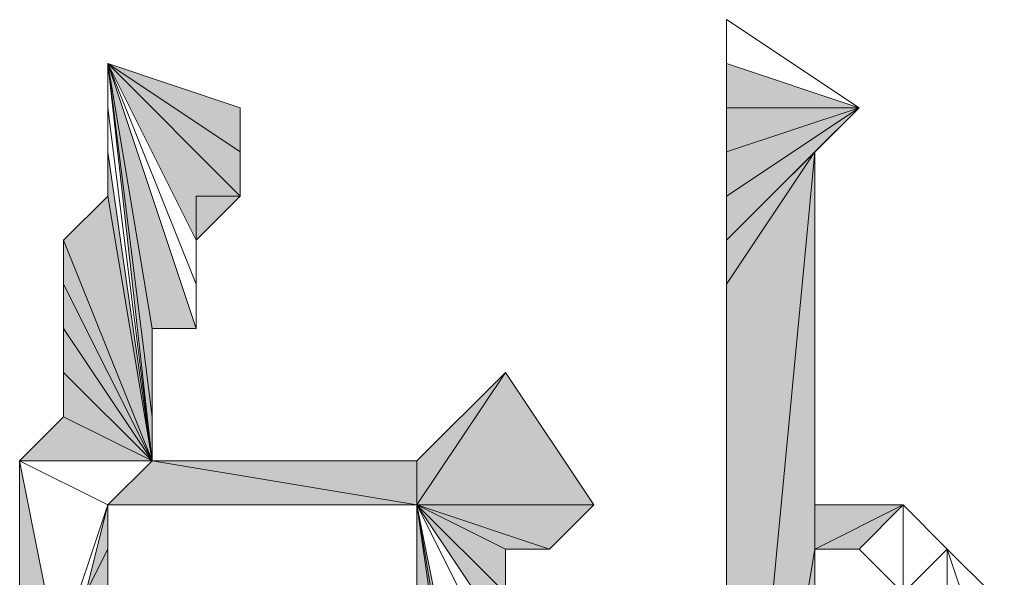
# Model space of a CAD drawing. Header units: inches. Extents: x -244 to 17, y 0 to 370.
# Drawn here: x -9.197 to -7.8, y 53.562 to 54.367 of the extents above; entities that cross this region are included whole.
import ezdxf

# ---------------------------------------------------------------- set-up
doc = ezdxf.new("R2010")
doc.units = ezdxf.units.IN
doc.header["$MEASUREMENT"] = 0
doc.layers.add('图层 1', color=7, linetype='Continuous')

# ---------------------------------------------------------------- blocks, each defined once
blk = doc.blocks.new('block 2')
at = {"layer": '图层 1', "true_color": 0xffffff}
h = blk.add_hatch(color=7, dxfattribs=at)
h.dxf.hatch_style = 2
h.paths.add_polyline_path([(73.4695, 29.8449), (73.8505, 29.8449), (73.533, 29.7815)])
h = blk.add_hatch(color=7, dxfattribs=at)
h.dxf.hatch_style = 2
h.paths.add_polyline_path([(73.8505, 29.8449), (73.9141, 29.7815), (73.8505, 29.6544)])
h = blk.add_hatch(color=7, dxfattribs=at)
h.dxf.hatch_style = 2
h.paths.add_polyline_path([(73.5966, 29.7815), (73.7871, 29.7181), (73.533, 29.7815)])
h.paths.add_polyline_path([(73.7235, 29.7181), (73.5966, 29.7815), (73.7871, 29.7181)])
h.paths.add_polyline_path([(73.66, 29.7181), (73.7235, 29.7181), (73.5966, 29.7815)])
h = blk.add_hatch(color=7, dxfattribs=at)
h.dxf.hatch_style = 2
h.paths.add_polyline_path([(73.8505, 29.6544), (74.2315, 29.7181), (74.1681, 29.7815)])
h.paths.add_polyline_path([(74.2951, 29.7181), (73.8505, 29.6544), (74.2315, 29.7181)])
h = blk.add_hatch(color=7, dxfattribs=at)
h.dxf.hatch_style = 2
h.paths.add_polyline_path([(73.8505, 29.6544), (74.1046, 29.7815), (74.041, 29.7815)])
h.paths.add_polyline_path([(74.1681, 29.7815), (73.8505, 29.6544), (74.1046, 29.7815)])
h = blk.add_hatch(color=7, dxfattribs=at)
h.dxf.hatch_style = 2
h.paths.add_polyline_path([(73.8505, 29.6544), (73.9776, 29.7815), (73.9141, 29.7815)])
h.paths.add_polyline_path([(74.041, 29.7815), (73.8505, 29.6544), (73.9776, 29.7815)])
h = blk.add_hatch(color=7, dxfattribs=at)
h.dxf.hatch_style = 2
h.paths.add_polyline_path([(73.7871, 29.7181), (73.8505, 29.6544), (73.7871, 29.2737)])
h = blk.add_hatch(color=7, dxfattribs=at)
h.dxf.hatch_style = 2
h.paths.add_polyline_path([(74.422, 29.7181), (74.041, 29.6544), (74.041, 29.591)])
h.paths.add_polyline_path([(73.9141, 29.6544), (74.422, 29.7181), (74.041, 29.6544)])
h.paths.add_polyline_path([(73.8505, 29.6544), (73.9141, 29.6544), (74.422, 29.7181)])
h = blk.add_hatch(color=7, dxfattribs=at)
h.dxf.hatch_style = 2
h.paths.add_polyline_path([(74.422, 29.7181), (74.2951, 29.5276), (74.3585, 29.5276)])
h.paths.add_polyline_path([(74.2315, 29.5276), (74.422, 29.7181), (74.2951, 29.5276)])
h.paths.add_polyline_path([(74.1681, 29.591), (74.2315, 29.5276), (74.422, 29.7181)])
h = blk.add_hatch(color=7, dxfattribs=at)
h.dxf.hatch_style = 2
h.paths.add_polyline_path([(73.7871, 29.2737), (73.9776, 29.1466), (73.7871, 29.0194)])
h.paths.add_polyline_path([(73.8505, 29.2737), (73.7871, 29.2737), (73.9776, 29.1466)])
h.paths.add_polyline_path([(73.8505, 29.6544), (73.8505, 29.2737), (73.7871, 29.2737)])
h = blk.add_hatch(color=7, dxfattribs=at)
h.dxf.hatch_style = 2
h.paths.add_polyline_path([(74.1681, 29.591), (74.2315, 29.591), (74.2315, 29.5276)])
h = blk.add_hatch(color=7, dxfattribs=at)
h.dxf.hatch_style = 2
h.paths.add_polyline_path([(73.7871, 29.2737), (73.4061, 29.21), (73.4695, 29.21)])
h.paths.add_polyline_path([(73.3425, 29.21), (73.7871, 29.2737), (73.4061, 29.21)])
h.paths.add_polyline_path([(73.2156, 29.2737), (73.3425, 29.21), (73.7871, 29.2737)])
h = blk.add_hatch(color=7, dxfattribs=at)
h.dxf.hatch_style = 2
h.paths.add_polyline_path([(73.7871, 29.2737), (73.7235, 29.1466), (73.7235, 29.0832)])
h.paths.add_polyline_path([(73.66, 29.1466), (73.7871, 29.2737), (73.7235, 29.1466)])
h.paths.add_polyline_path([(73.5966, 29.1466), (73.66, 29.1466), (73.7871, 29.2737)])
h = blk.add_hatch(color=7, dxfattribs=at)
h.dxf.hatch_style = 2
h.paths.add_polyline_path([(73.7871, 29.2737), (73.7235, 29.0832), (73.7871, 29.0194)])
h = blk.add_hatch(color=7, dxfattribs=at)
h.dxf.hatch_style = 2
h.paths.add_polyline_path([(72.9615, 28.8289), (72.8981, 28.7021), (72.8345, 28.7021)])
h.paths.add_polyline_path([(72.9615, 28.7021), (72.9615, 28.8289), (72.8981, 28.7021)])
h.paths.add_polyline_path([(73.7235, 28.7021), (72.9615, 28.7021), (72.9615, 28.8289)])
h = blk.add_hatch(color=7, dxfattribs=at)
h.dxf.hatch_style = 2
h.paths.add_polyline_path([(74.2951, 28.7021), (72.9615, 28.8289), (74.1046, 28.8289)])
h.paths.add_polyline_path([(73.7235, 28.7021), (74.2951, 28.7021), (72.9615, 28.8289)])
h = blk.add_hatch(color=7, dxfattribs=at)
h.dxf.hatch_style = 2
h.paths.add_polyline_path([(74.2951, 28.7021), (74.1681, 28.8289), (74.3585, 28.6384)])
h.paths.add_polyline_path([(74.1046, 28.8289), (74.2951, 28.7021), (74.1681, 28.8289)])
h = blk.add_hatch(color=7, dxfattribs=at)
h.dxf.hatch_style = 2
h.paths.add_polyline_path([(74.2315, 28.8289), (74.1681, 28.8289), (74.3585, 28.6384)])
h = blk.add_hatch(color=7, dxfattribs=at)
h.dxf.hatch_style = 2
h.paths.add_polyline_path([(74.2951, 28.8289), (74.2315, 28.8289), (74.3585, 28.6384)])
h = blk.add_hatch(color=7, dxfattribs=at)
h.dxf.hatch_style = 2
h.paths.add_polyline_path([(74.3585, 28.8289), (74.2951, 28.8289), (74.3585, 28.6384)])
h = blk.add_hatch(color=7, dxfattribs=at)
h.dxf.hatch_style = 2
h.paths.add_polyline_path([(74.422, 28.8289), (74.3585, 28.8289), (74.3585, 28.6384)])
h = blk.add_hatch(color=7, dxfattribs=at)
h.dxf.hatch_style = 2
h.paths.add_polyline_path([(73.7235, 28.7021), (73.7235, 28.6384), (73.7871, 28.575)])
h = blk.add_hatch(color=7, dxfattribs=at)
h.dxf.hatch_style = 2
h.paths.add_polyline_path([(73.7871, 28.7021), (73.7235, 28.7021), (73.7871, 28.575)])
at = {"layer": '图层 1', "lineweight": 0}
for points in [[(73.4061, 29.8449), (73.7871, 29.8449), (73.4695, 29.8449), (73.4061, 29.8449)], [(73.7235, 29.8449), (73.4061, 29.8449), (73.7871, 29.8449), (73.7235, 29.8449)], [(73.66, 29.8449), (73.7235, 29.8449), (73.4061, 29.8449), (73.66, 29.8449)], [(73.4695, 29.8449), (73.8505, 29.8449), (73.533, 29.7815), (73.4695, 29.8449)], [(73.7871, 29.8449), (73.4695, 29.8449), (73.8505, 29.8449), (73.7871, 29.8449)], [(73.7871, 29.7181), (73.8505, 29.8449), (73.533, 29.7815), (73.7871, 29.7181)], [(73.8505, 29.6544), (73.7871, 29.7181), (73.8505, 29.8449), (73.8505, 29.6544)], [(73.8505, 29.8449), (73.9141, 29.7815), (73.8505, 29.6544), (73.8505, 29.8449)], [(73.5966, 29.7815), (73.7871, 29.7181), (73.533, 29.7815), (73.5966, 29.7815)], [(73.7235, 29.7181), (73.5966, 29.7815), (73.7871, 29.7181), (73.7235, 29.7181)], [(73.66, 29.7181), (73.7235, 29.7181), (73.5966, 29.7815), (73.66, 29.7181)], [(73.8505, 29.6544), (74.2315, 29.7181), (74.1681, 29.7815), (73.8505, 29.6544)], [(73.8505, 29.6544), (74.1046, 29.7815), (74.041, 29.7815), (73.8505, 29.6544)], [(74.1681, 29.7815), (73.8505, 29.6544), (74.1046, 29.7815), (74.1681, 29.7815)], [(73.8505, 29.6544), (73.9776, 29.7815), (73.9141, 29.7815), (73.8505, 29.6544)], [(74.041, 29.7815), (73.8505, 29.6544), (73.9776, 29.7815), (74.041, 29.7815)], [(73.7871, 29.7181), (73.8505, 29.6544), (73.7871, 29.2737), (73.7871, 29.7181)], [(73.8505, 29.6544), (73.9141, 29.6544), (74.422, 29.7181), (73.8505, 29.6544)], [(73.8505, 29.6544), (74.422, 29.7181), (74.3585, 29.7181), (73.8505, 29.6544)], [(74.2951, 29.7181), (74.3585, 29.7181), (73.8505, 29.6544), (74.2951, 29.7181)], [(74.2951, 29.7181), (73.8505, 29.6544), (74.2315, 29.7181), (74.2951, 29.7181)], [(73.9141, 29.6544), (74.422, 29.7181), (74.041, 29.6544), (73.9141, 29.6544)], [(74.422, 29.7181), (74.041, 29.6544), (74.041, 29.591), (74.422, 29.7181)], [(74.041, 29.591), (74.1046, 29.591), (74.422, 29.7181), (74.041, 29.591)], [(74.1046, 29.591), (74.422, 29.7181), (74.1681, 29.591), (74.1046, 29.591)], [(74.1681, 29.591), (74.2315, 29.5276), (74.422, 29.7181), (74.1681, 29.591)], [(74.2315, 29.5276), (74.422, 29.7181), (74.2951, 29.5276), (74.2315, 29.5276)], [(74.422, 29.7181), (74.2951, 29.5276), (74.3585, 29.5276), (74.422, 29.7181)], [(73.8505, 29.6544), (73.8505, 29.2737), (73.7871, 29.2737), (73.8505, 29.6544)], [(74.1681, 29.591), (74.2315, 29.591), (74.2315, 29.5276), (74.1681, 29.591)], [(73.152, 29.2737), (73.7871, 29.2737), (73.2156, 29.2737), (73.152, 29.2737)], [(73.7235, 29.2737), (73.152, 29.2737), (73.7871, 29.2737), (73.7235, 29.2737)], [(73.66, 29.2737), (73.7235, 29.2737), (73.152, 29.2737), (73.66, 29.2737)], [(73.2156, 29.2737), (73.3425, 29.21), (73.7871, 29.2737), (73.2156, 29.2737)], [(73.3425, 29.21), (73.7871, 29.2737), (73.4061, 29.21), (73.3425, 29.21)], [(73.7871, 29.2737), (73.4061, 29.21), (73.4695, 29.21), (73.7871, 29.2737)], [(73.4695, 29.21), (73.533, 29.1466), (73.7871, 29.2737), (73.4695, 29.21)], [(73.7871, 29.2737), (73.533, 29.1466), (73.5966, 29.1466), (73.7871, 29.2737)], [(73.5966, 29.1466), (73.66, 29.1466), (73.7871, 29.2737), (73.5966, 29.1466)], [(73.66, 29.1466), (73.7871, 29.2737), (73.7235, 29.1466), (73.66, 29.1466)], [(73.7871, 29.2737), (73.7235, 29.1466), (73.7235, 29.0832), (73.7871, 29.2737)], [(73.7871, 29.2737), (73.7235, 29.0832), (73.7871, 29.0194), (73.7871, 29.2737)], [(73.7871, 29.2737), (73.9776, 29.1466), (73.7871, 29.0194), (73.7871, 29.2737)], [(73.8505, 29.2737), (73.7871, 29.2737), (73.9776, 29.1466), (73.8505, 29.2737)], [(73.7235, 28.7021), (72.9615, 28.7021), (72.9615, 28.8289), (73.7235, 28.7021)], [(74.2951, 28.7021), (72.9615, 28.8289), (74.1046, 28.8289), (74.2951, 28.7021)], [(73.7235, 28.7021), (74.2951, 28.7021), (72.9615, 28.8289), (73.7235, 28.7021)], [(74.1046, 28.8289), (74.2951, 28.7021), (74.1681, 28.8289), (74.1046, 28.8289)], [(74.2951, 28.7021), (74.1681, 28.8289), (74.3585, 28.6384), (74.2951, 28.7021)], [(74.2315, 28.8289), (74.1681, 28.8289), (74.3585, 28.6384), (74.2315, 28.8289)], [(74.2951, 28.8289), (74.2315, 28.8289), (74.3585, 28.6384), (74.2951, 28.8289)], [(74.3585, 28.8289), (74.2951, 28.8289), (74.3585, 28.6384), (74.3585, 28.8289)], [(74.422, 28.8289), (74.3585, 28.8289), (74.3585, 28.6384), (74.422, 28.8289)], [(74.422, 28.8289), (74.3585, 28.6384), (74.4856, 28.8289), (74.422, 28.8289)], [(73.7235, 28.7021), (73.7235, 28.6384), (73.7871, 28.575), (73.7235, 28.7021)], [(73.7871, 28.7021), (73.7235, 28.7021), (73.7871, 28.575), (73.7871, 28.7021)], [(74.2951, 28.7021), (73.7871, 28.7021), (73.7235, 28.7021), (74.2951, 28.7021)], [(73.7871, 28.7021), (73.7871, 28.6384), (73.7871, 28.575), (73.7871, 28.7021)], [(73.7235, 28.6384), (73.66, 28.575), (73.7871, 28.575), (73.7235, 28.6384)], [(73.66, 28.575), (73.7235, 28.5116), (73.5966, 28.5116), (73.66, 28.575)], [(73.7871, 28.575), (73.66, 28.575), (73.7235, 28.5116), (73.7871, 28.575)], [(73.7235, 28.5116), (73.533, 28.4479), (73.66, 28.4479), (73.7235, 28.5116)], [(73.5966, 28.5116), (73.7235, 28.5116), (73.533, 28.4479), (73.5966, 28.5116)]]:
    blk.add_lwpolyline(points, dxfattribs=at)
at = {"layer": '图层 1', "color": 7, "lineweight": 20, "true_color": 0xffffff}
for points in [[(73.4061, 29.8449), (73.7871, 29.8449), (73.4695, 29.8449), (73.4061, 29.8449)], [(73.7235, 29.8449), (73.4061, 29.8449), (73.7871, 29.8449), (73.7235, 29.8449)], [(73.66, 29.8449), (73.7235, 29.8449), (73.4061, 29.8449), (73.66, 29.8449)], [(73.4695, 29.8449), (73.8505, 29.8449), (73.533, 29.7815), (73.4695, 29.8449)], [(73.7871, 29.8449), (73.4695, 29.8449), (73.8505, 29.8449), (73.7871, 29.8449)], [(73.7871, 29.7181), (73.8505, 29.8449), (73.533, 29.7815), (73.7871, 29.7181)], [(73.8505, 29.6544), (73.7871, 29.7181), (73.8505, 29.8449), (73.8505, 29.6544)], [(73.8505, 29.8449), (73.9141, 29.7815), (73.8505, 29.6544), (73.8505, 29.8449)], [(73.5966, 29.7815), (73.7871, 29.7181), (73.533, 29.7815), (73.5966, 29.7815)], [(73.7235, 29.7181), (73.5966, 29.7815), (73.7871, 29.7181), (73.7235, 29.7181)], [(73.66, 29.7181), (73.7235, 29.7181), (73.5966, 29.7815), (73.66, 29.7181)], [(73.8505, 29.6544), (74.2315, 29.7181), (74.1681, 29.7815), (73.8505, 29.6544)], [(73.8505, 29.6544), (74.1046, 29.7815), (74.041, 29.7815), (73.8505, 29.6544)], [(74.1681, 29.7815), (73.8505, 29.6544), (74.1046, 29.7815), (74.1681, 29.7815)], [(73.8505, 29.6544), (73.9776, 29.7815), (73.9141, 29.7815), (73.8505, 29.6544)], [(74.041, 29.7815), (73.8505, 29.6544), (73.9776, 29.7815), (74.041, 29.7815)], [(73.7871, 29.7181), (73.8505, 29.6544), (73.7871, 29.2737), (73.7871, 29.7181)], [(73.8505, 29.6544), (73.9141, 29.6544), (74.422, 29.7181), (73.8505, 29.6544)], [(73.8505, 29.6544), (74.422, 29.7181), (74.3585, 29.7181), (73.8505, 29.6544)], [(74.2951, 29.7181), (74.3585, 29.7181), (73.8505, 29.6544), (74.2951, 29.7181)], [(74.2951, 29.7181), (73.8505, 29.6544), (74.2315, 29.7181), (74.2951, 29.7181)], [(73.9141, 29.6544), (74.422, 29.7181), (74.041, 29.6544), (73.9141, 29.6544)], [(74.422, 29.7181), (74.041, 29.6544), (74.041, 29.591), (74.422, 29.7181)], [(74.041, 29.591), (74.1046, 29.591), (74.422, 29.7181), (74.041, 29.591)], [(74.1046, 29.591), (74.422, 29.7181), (74.1681, 29.591), (74.1046, 29.591)], [(74.1681, 29.591), (74.2315, 29.5276), (74.422, 29.7181), (74.1681, 29.591)], [(74.2315, 29.5276), (74.422, 29.7181), (74.2951, 29.5276), (74.2315, 29.5276)], [(74.422, 29.7181), (74.2951, 29.5276), (74.3585, 29.5276), (74.422, 29.7181)], [(73.8505, 29.6544), (73.8505, 29.2737), (73.7871, 29.2737), (73.8505, 29.6544)], [(74.1681, 29.591), (74.2315, 29.591), (74.2315, 29.5276), (74.1681, 29.591)], [(73.152, 29.2737), (73.7871, 29.2737), (73.2156, 29.2737), (73.152, 29.2737)], [(73.7235, 29.2737), (73.152, 29.2737), (73.7871, 29.2737), (73.7235, 29.2737)], [(73.66, 29.2737), (73.7235, 29.2737), (73.152, 29.2737), (73.66, 29.2737)], [(73.2156, 29.2737), (73.3425, 29.21), (73.7871, 29.2737), (73.2156, 29.2737)], [(73.3425, 29.21), (73.7871, 29.2737), (73.4061, 29.21), (73.3425, 29.21)], [(73.7871, 29.2737), (73.4061, 29.21), (73.4695, 29.21), (73.7871, 29.2737)], [(73.4695, 29.21), (73.533, 29.1466), (73.7871, 29.2737), (73.4695, 29.21)], [(73.7871, 29.2737), (73.533, 29.1466), (73.5966, 29.1466), (73.7871, 29.2737)], [(73.5966, 29.1466), (73.66, 29.1466), (73.7871, 29.2737), (73.5966, 29.1466)], [(73.66, 29.1466), (73.7871, 29.2737), (73.7235, 29.1466), (73.66, 29.1466)], [(73.7871, 29.2737), (73.7235, 29.1466), (73.7235, 29.0832), (73.7871, 29.2737)], [(73.7871, 29.2737), (73.7235, 29.0832), (73.7871, 29.0194), (73.7871, 29.2737)], [(73.7871, 29.2737), (73.9776, 29.1466), (73.7871, 29.0194), (73.7871, 29.2737)], [(73.8505, 29.2737), (73.7871, 29.2737), (73.9776, 29.1466), (73.8505, 29.2737)], [(73.7235, 28.7021), (72.9615, 28.7021), (72.9615, 28.8289), (73.7235, 28.7021)], [(74.2951, 28.7021), (72.9615, 28.8289), (74.1046, 28.8289), (74.2951, 28.7021)], [(73.7235, 28.7021), (74.2951, 28.7021), (72.9615, 28.8289), (73.7235, 28.7021)], [(74.1046, 28.8289), (74.2951, 28.7021), (74.1681, 28.8289), (74.1046, 28.8289)], [(74.2951, 28.7021), (74.1681, 28.8289), (74.3585, 28.6384), (74.2951, 28.7021)], [(74.2315, 28.8289), (74.1681, 28.8289), (74.3585, 28.6384), (74.2315, 28.8289)], [(74.2951, 28.8289), (74.2315, 28.8289), (74.3585, 28.6384), (74.2951, 28.8289)], [(74.3585, 28.8289), (74.2951, 28.8289), (74.3585, 28.6384), (74.3585, 28.8289)], [(74.422, 28.8289), (74.3585, 28.8289), (74.3585, 28.6384), (74.422, 28.8289)], [(74.422, 28.8289), (74.3585, 28.6384), (74.4856, 28.8289), (74.422, 28.8289)], [(73.7235, 28.7021), (73.7235, 28.6384), (73.7871, 28.575), (73.7235, 28.7021)], [(73.7871, 28.7021), (73.7235, 28.7021), (73.7871, 28.575), (73.7871, 28.7021)], [(74.2951, 28.7021), (73.7871, 28.7021), (73.7235, 28.7021), (74.2951, 28.7021)], [(73.7871, 28.7021), (73.7871, 28.6384), (73.7871, 28.575), (73.7871, 28.7021)], [(73.7235, 28.6384), (73.66, 28.575), (73.7871, 28.575), (73.7235, 28.6384)], [(73.66, 28.575), (73.7235, 28.5116), (73.5966, 28.5116), (73.66, 28.575)], [(73.7871, 28.575), (73.66, 28.575), (73.7235, 28.5116), (73.7871, 28.575)], [(73.7235, 28.5116), (73.533, 28.4479), (73.66, 28.4479), (73.7235, 28.5116)], [(73.5966, 28.5116), (73.7235, 28.5116), (73.533, 28.4479), (73.5966, 28.5116)]]:
    blk.add_lwpolyline(points, dxfattribs=at)
at = {"layer": '图层 1', "lineweight": 0}
for points, knots in [([(73.8505, 29.8449), (73.8505, 29.8449), (73.533, 29.7815), (73.533, 29.7815), (73.533, 29.7815), (73.8505, 29.8449), (73.8505, 29.8449)], [0, 0, 0, 0, 1, 1, 1, 2, 2, 2, 2]), ([(73.7235, 29.7181), (73.7235, 29.7181), (73.7871, 29.7181), (73.7871, 29.7181), (73.7871, 29.7181), (73.7235, 29.7181), (73.7235, 29.7181)], [0, 0, 0, 0, 1, 1, 1, 2, 2, 2, 2]), ([(74.422, 29.7181), (74.422, 29.7181), (73.8505, 29.6544), (73.8505, 29.6544), (73.8505, 29.6544), (74.422, 29.7181), (74.422, 29.7181)], [0, 0, 0, 0, 1, 1, 1, 2, 2, 2, 2]), ([(74.422, 29.7181), (74.422, 29.7181), (74.422, 29.7181), (74.422, 29.7181), (74.422, 29.7181), (73.8505, 29.6544), (73.8505, 29.6544), (73.8505, 29.6544), (74.422, 29.7181), (74.422, 29.7181)], [0, 0, 0, 0, 1, 1, 1, 2, 2, 2, 3, 3, 3, 3]), ([(74.3585, 29.7181), (74.3585, 29.7181), (73.8505, 29.6544), (73.8505, 29.6544), (73.8505, 29.6544), (74.3585, 29.7181), (74.3585, 29.7181)], [0, 0, 0, 0, 1, 1, 1, 2, 2, 2, 2]), ([(74.422, 29.7181), (74.422, 29.7181), (74.1681, 29.591), (74.1681, 29.591), (74.1681, 29.591), (74.422, 29.7181), (74.422, 29.7181)], [0, 0, 0, 0, 1, 1, 1, 2, 2, 2, 2]), ([(73.7871, 29.2737), (73.7871, 29.2737), (73.2156, 29.2737), (73.2156, 29.2737), (73.2156, 29.2737), (73.7871, 29.2737), (73.7871, 29.2737)], [0, 0, 0, 0, 1, 1, 1, 2, 2, 2, 2]), ([(73.533, 29.1466), (73.533, 29.1466), (73.7871, 29.2737), (73.7871, 29.2737), (73.7871, 29.2737), (73.533, 29.1466), (73.533, 29.1466)], [0, 0, 0, 0, 1, 1, 1, 2, 2, 2, 2]), ([(74.1046, 28.8289), (74.1046, 28.8289), (74.1046, 28.8289), (74.1046, 28.8289), (74.1046, 28.8289), (74.2951, 28.7021), (74.2951, 28.7021), (74.2951, 28.7021), (74.1046, 28.8289), (74.1046, 28.8289)], [0, 0, 0, 0, 1, 1, 1, 2, 2, 2, 3, 3, 3, 3]), ([(74.3585, 28.6384), (74.3585, 28.6384), (74.4856, 28.8289), (74.4856, 28.8289), (74.4856, 28.8289), (74.3585, 28.6384), (74.3585, 28.6384)], [0, 0, 0, 0, 1, 1, 1, 2, 2, 2, 2]), ([(73.66, 28.575), (73.66, 28.575), (73.7871, 28.575), (73.7871, 28.575), (73.7871, 28.575), (73.66, 28.575), (73.66, 28.575)], [0, 0, 0, 0, 1, 1, 1, 2, 2, 2, 2]), ([(73.7235, 28.5116), (73.7235, 28.5116), (73.5966, 28.5116), (73.5966, 28.5116), (73.5966, 28.5116), (73.7235, 28.5116), (73.7235, 28.5116)], [0, 0, 0, 0, 1, 1, 1, 2, 2, 2, 2])]:
    blk.add_open_spline(points, degree=3, knots=knots, dxfattribs=at)
at = {"layer": '图层 1', "color": 7, "lineweight": 20, "true_color": 0xffffff}
for points, knots in [([(73.8505, 29.8449), (73.8505, 29.8449), (73.533, 29.7815), (73.533, 29.7815), (73.533, 29.7815), (73.8505, 29.8449), (73.8505, 29.8449)], [0, 0, 0, 0, 1, 1, 1, 2, 2, 2, 2]), ([(73.7235, 29.7181), (73.7235, 29.7181), (73.7871, 29.7181), (73.7871, 29.7181), (73.7871, 29.7181), (73.7235, 29.7181), (73.7235, 29.7181)], [0, 0, 0, 0, 1, 1, 1, 2, 2, 2, 2]), ([(74.422, 29.7181), (74.422, 29.7181), (73.8505, 29.6544), (73.8505, 29.6544), (73.8505, 29.6544), (74.422, 29.7181), (74.422, 29.7181)], [0, 0, 0, 0, 1, 1, 1, 2, 2, 2, 2]), ([(74.422, 29.7181), (74.422, 29.7181), (74.422, 29.7181), (74.422, 29.7181), (74.422, 29.7181), (73.8505, 29.6544), (73.8505, 29.6544), (73.8505, 29.6544), (74.422, 29.7181), (74.422, 29.7181)], [0, 0, 0, 0, 1, 1, 1, 2, 2, 2, 3, 3, 3, 3]), ([(74.3585, 29.7181), (74.3585, 29.7181), (73.8505, 29.6544), (73.8505, 29.6544), (73.8505, 29.6544), (74.3585, 29.7181), (74.3585, 29.7181)], [0, 0, 0, 0, 1, 1, 1, 2, 2, 2, 2]), ([(74.422, 29.7181), (74.422, 29.7181), (74.1681, 29.591), (74.1681, 29.591), (74.1681, 29.591), (74.422, 29.7181), (74.422, 29.7181)], [0, 0, 0, 0, 1, 1, 1, 2, 2, 2, 2]), ([(73.7871, 29.2737), (73.7871, 29.2737), (73.2156, 29.2737), (73.2156, 29.2737), (73.2156, 29.2737), (73.7871, 29.2737), (73.7871, 29.2737)], [0, 0, 0, 0, 1, 1, 1, 2, 2, 2, 2]), ([(73.533, 29.1466), (73.533, 29.1466), (73.7871, 29.2737), (73.7871, 29.2737), (73.7871, 29.2737), (73.533, 29.1466), (73.533, 29.1466)], [0, 0, 0, 0, 1, 1, 1, 2, 2, 2, 2]), ([(74.1046, 28.8289), (74.1046, 28.8289), (74.1046, 28.8289), (74.1046, 28.8289), (74.1046, 28.8289), (74.2951, 28.7021), (74.2951, 28.7021), (74.2951, 28.7021), (74.1046, 28.8289), (74.1046, 28.8289)], [0, 0, 0, 0, 1, 1, 1, 2, 2, 2, 3, 3, 3, 3]), ([(74.3585, 28.6384), (74.3585, 28.6384), (74.4856, 28.8289), (74.4856, 28.8289), (74.4856, 28.8289), (74.3585, 28.6384), (74.3585, 28.6384)], [0, 0, 0, 0, 1, 1, 1, 2, 2, 2, 2]), ([(73.66, 28.575), (73.66, 28.575), (73.7871, 28.575), (73.7871, 28.575), (73.7871, 28.575), (73.66, 28.575), (73.66, 28.575)], [0, 0, 0, 0, 1, 1, 1, 2, 2, 2, 2]), ([(73.7235, 28.5116), (73.7235, 28.5116), (73.5966, 28.5116), (73.5966, 28.5116), (73.5966, 28.5116), (73.7235, 28.5116), (73.7235, 28.5116)], [0, 0, 0, 0, 1, 1, 1, 2, 2, 2, 2])]:
    blk.add_open_spline(points, degree=3, knots=knots, dxfattribs=at)

msp = doc.modelspace()

# ---------------------------------------------------------------- block references
at = {"layer": '图层 1', "rotation": 90}
msp.add_blockref('block 2', (20.6482, -20.1187), dxfattribs=at)

doc.saveas('drawing.dxf')
